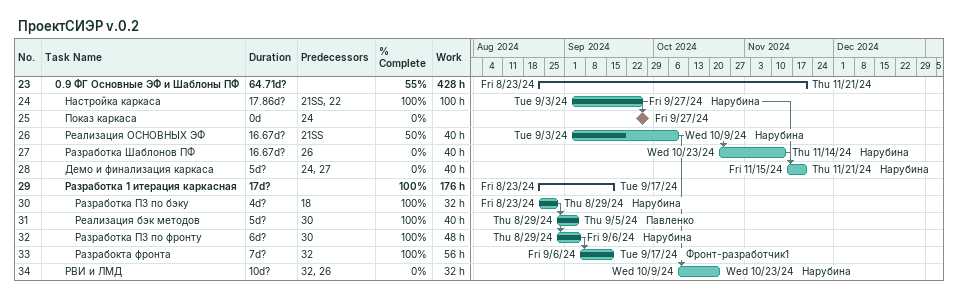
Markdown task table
ПроектСИЭР v.0.2

| ID | Level | Task | Duration | Start | Finish | Predecessors | Resources | % complete | Work (h) |
|---|---|---|---|---|---|---|---|---|---|
| 23 | 2 | **0.9 ФГ Основные ЭФ и Шаблоны ПФ** | 64.71d? | 2024-08-23 | 2024-11-21 |  |  | 55 | 428 |
| 24 | 3 | Настройка каркаса | 17.86d? | 2024-09-03 | 2024-09-27 | 21SS, 22 | Нарубина | 100 | 100 |
| 25 | 3 | Показ каркаса | 0d | 2024-09-27 | 2024-09-27 | 24 |  | 0 |  |
| 26 | 3 | Реализация ОСНОВНЫХ ЭФ | 16.67d? | 2024-09-03 | 2024-10-09 | 21SS | Нарубина | 50 | 40 |
| 27 | 3 | Разработка Шаблонов ПФ | 16.67d? | 2024-10-23 | 2024-11-14 | 26 | Нарубина | 0 | 40 |
| 28 | 3 | Демо и финализация каркаса | 5d? | 2024-11-15 | 2024-11-21 | 24, 27 | Нарубина | 0 | 40 |
| 29 | 3 | **Разработка 1 итерация каркасная** | 17d? | 2024-08-23 | 2024-09-17 |  |  | 100 | 176 |
| 30 | 4 | Разработка ПЗ по бэку | 4d? | 2024-08-23 | 2024-08-29 | 18 | Нарубина | 100 | 32 |
| 31 | 4 | Реализация бэк методов | 5d? | 2024-08-29 | 2024-09-05 | 30 | Павленко | 100 | 40 |
| 32 | 4 | Разработка ПЗ по фронту | 6d? | 2024-08-29 | 2024-09-06 | 30 | Нарубина | 100 | 48 |
| 33 | 4 | Разрабокта фронта | 7d? | 2024-09-06 | 2024-09-17 | 32 | Фронт-разработчик1 | 100 | 56 |
| 34 | 3 | РВИ и ЛМД | 10d? | 2024-10-09 | 2024-10-23 | 32, 26 | Нарубина | 0 | 32 |
